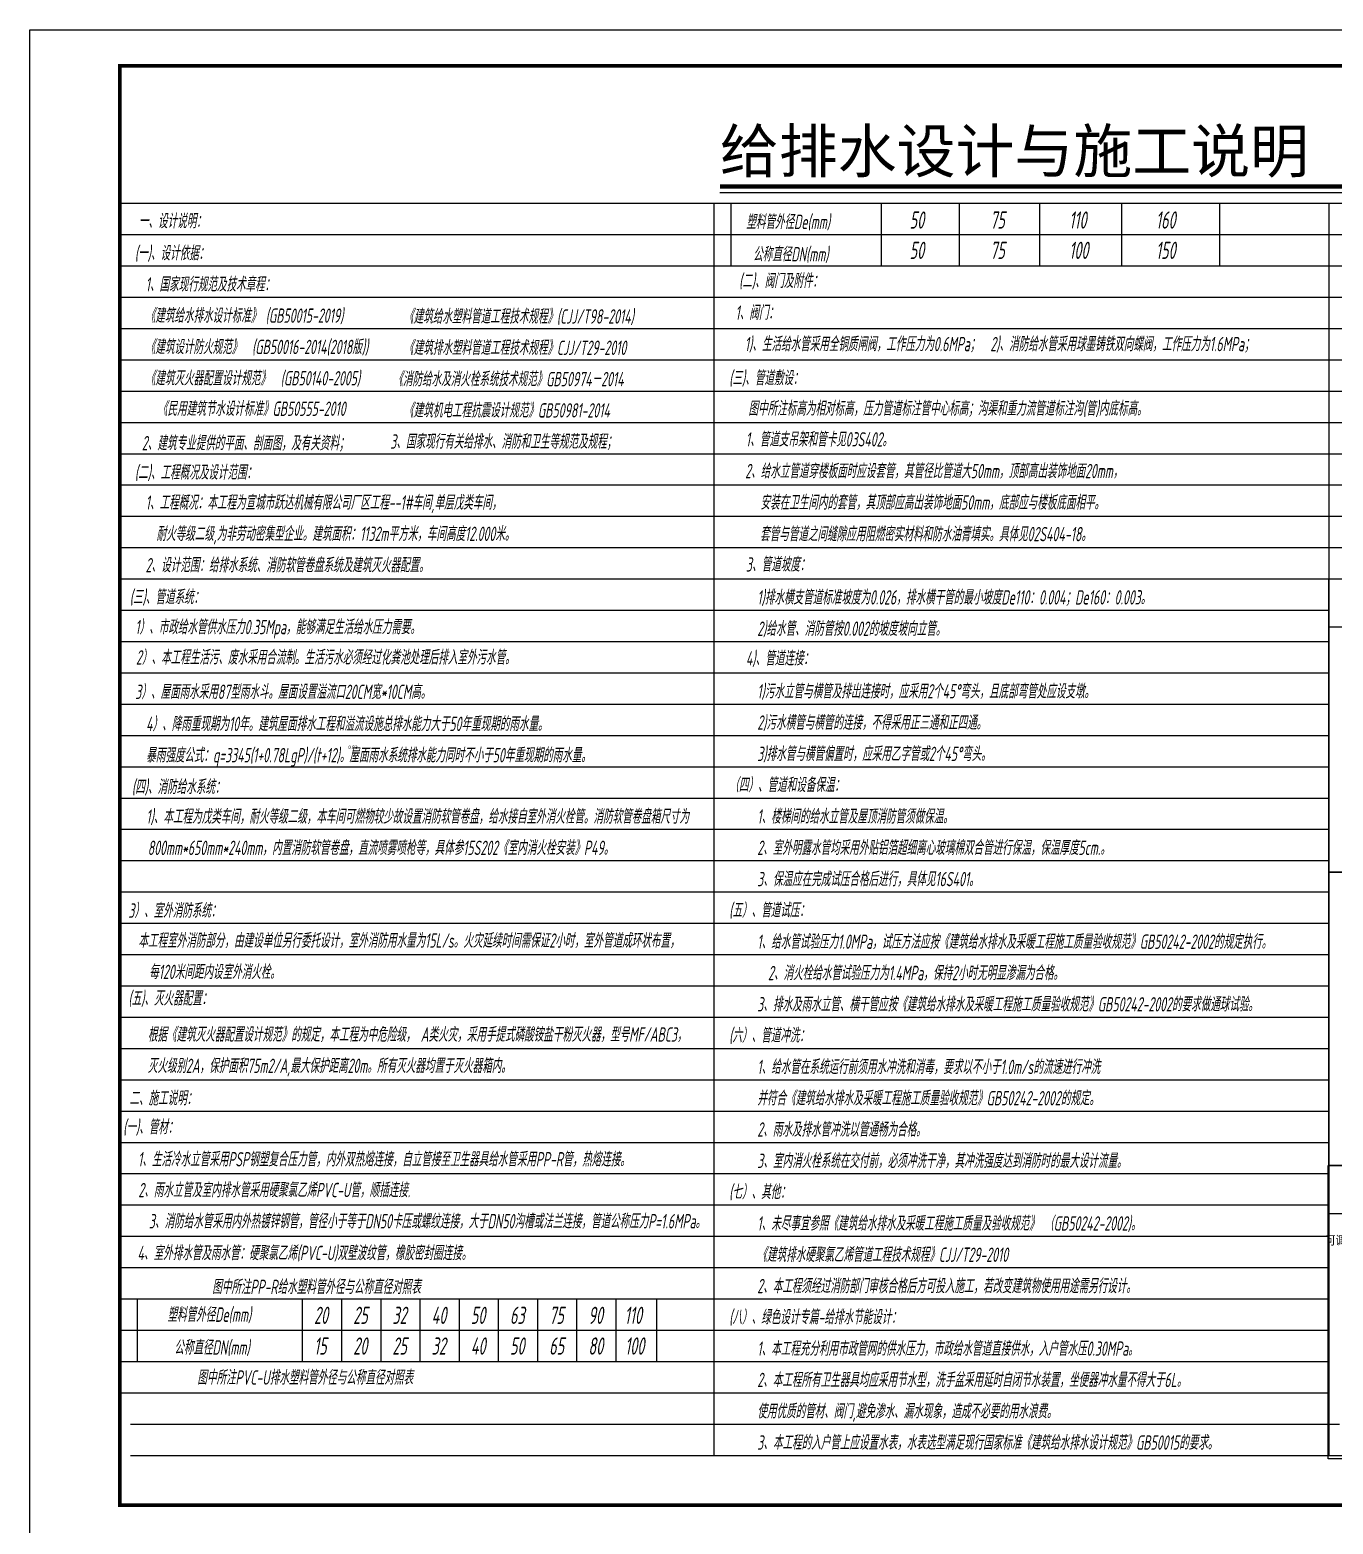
# Model space of a CAD drawing. Extents: x 185245 to 2166646, y -19957 to 815000.
# Drawn here: x 1962998 to 1999209, y 661438 to 702963 of the extents above; entities that cross this region are included whole.
import ezdxf

# ---------------------------------------------------------------- set-up
doc = ezdxf.new("R2010")
doc.units = 0
doc.header["$LTSCALE"] = 1000
doc.header["$MEASUREMENT"] = 0
for name, color, linetype in [('BZ', 8, 'Continuous'), ('DIM_SYMB', 3, 'Continuous'), ('TWT_SYMB', 3, 'Continuous'), ('说明文本', 54, 'Continuous'), ('边框线', 143, 'Continuous')]:
    doc.layers.add(name, color=color, linetype=linetype)
doc.layers.add('说明', color=7, linetype='Continuous', lineweight=13)
doc.styles.add('ATTTXT', font='gbeitc.shx', dxfattribs={"width": 0.7, "bigfont": '0hztxt.shx'})
doc.styles.get("Standard").update_dxf_attribs({"font": 'gbenor.shx', "bigfont": 'gbcbig.shx'})
doc.styles.add('黑体', font='simhei.ttf')

# ---------------------------------------------------------------- blocks, each defined once
blk = doc.blocks.new('gfhhrryyfd')
at = {"layer": 'BZ'}
for p, q in [((3696128, -1740810), (3686300, -1740810)), ((3696112, -1757112), (3686283, -1757112))]:
    blk.add_line(p, q, dxfattribs=at)
at = {"layer": 'DIM_SYMB'}
for points in [[(3686300, -1739469), (3696128, -1739469), (3696128, -1747620), (3686300, -1747620)], [(3686300, -1747620), (3699978, -1747620), (3699978, -1755771), (3686300, -1755771)], [(3686283, -1755771), (3696112, -1755771), (3696112, -1763922), (3686283, -1763922)]]:
    blk.add_lwpolyline(points, close=True, dxfattribs=at)
at = {"insert": (3686219, -1757720), "char_height": 250.91, "attachment_point": 1}
blk.add_mtext('{\\fSimSun|b0|i0|c134|p2;\\W0.8;可调式铰链A}', dxfattribs=at)

msp = doc.modelspace()

# ---------------------------------------------------------------- linework, layer by layer
at = {"color": 0}
for p, q in [((1965498, 698144.4, 0), (2015146.8, 698144.4, 0)), ((1965498, 698144.4, 0), (2015146.8, 698144.4, 0)), ((1965498, 698144.4, 0), (1965498, 663347.7, 0)), ((1981999.6, 698144.4, 0), (1981999.6, 663347.7, 0)), ((1999086.1, 698144.4, 0), (1999086.1, 665087.5, 0)), ((1999086.1, 698144.4, 0), (1999086.1, 663347.7, 0)), ((1965498, 697274.4, 0), (2015146.8, 697274.4, 0)), ((1965498, 697274.4, 0), (2015146.8, 697274.4, 0)), ((1965498, 696404.5, 0), (2015146.8, 696404.5, 0)), ((1965498, 696404.5, 0), (2015146.8, 696404.5, 0)), ((1965498, 695534.6, 0), (2015146.8, 695534.6, 0)), ((1965498, 695534.6, 0), (2015146.8, 695534.6, 0)), ((1965498, 694664.7, 0), (2015146.8, 694664.7, 0)), ((1965498, 694664.7, 0), (2015146.8, 694664.7, 0)), ((1965498, 693794.8, 0), (2015146.8, 693794.8, 0)), ((1965498, 693794.8, 0), (2015146.8, 693794.8, 0)), ((1965498, 692924.9, 0), (2015146.8, 692924.9, 0)), ((1965498, 692924.9, 0), (2015146.8, 692924.9, 0)), ((1965498, 692054.9, 0), (2015146.8, 692054.9, 0)), ((1965498, 692054.9, 0), (2015146.8, 692054.9, 0)), ((1965498, 691185, 0), (2015146.8, 691185, 0)), ((1965498, 691185, 0), (2015146.8, 691185, 0)), ((1965498, 690315.1, 0), (2015146.8, 690315.1, 0)), ((1965498, 690315.1, 0), (2015146.8, 690315.1, 0)), ((1965498, 689445.2, 0), (2015146.8, 689445.2, 0)), ((1965498, 689445.2, 0), (2015146.8, 689445.2, 0)), ((1965498, 688575.3, 0), (2015146.8, 688575.3, 0)), ((1965498, 688575.3, 0), (2015146.8, 688575.3, 0)), ((1965498, 687705.4, 0), (2015146.8, 687705.4, 0)), ((1965498, 687705.4, 0), (2015146.8, 687705.4, 0)), ((1965498, 686835.4, 0), (1999086.1, 686835.4, 0)), ((1965498, 686835.4, 0), (1999086.1, 686835.4, 0)), ((1965498, 685965.5, 0), (1999086.1, 685965.5, 0)), ((1965498, 685965.5, 0), (1999086.1, 685965.5, 0)), ((1965498, 685095.6, 0), (1999086.1, 685095.6, 0)), ((1965498, 685095.6, 0), (1999086.1, 685095.6, 0)), ((1965498, 684225.7, 0), (1999086.1, 684225.7, 0)), ((1965498, 684225.7, 0), (1999086.1, 684225.7, 0)), ((1965498, 683355.8, 0), (1999086.1, 683355.8, 0)), ((1965498, 683355.8, 0), (1999086.1, 683355.8, 0)), ((1965498, 682485.9, 0), (1999086.1, 682485.9, 0)), ((1965498, 682485.9, 0), (1999086.1, 682485.9, 0)), ((1965498, 681615.9, 0), (1999086.1, 681615.9, 0)), ((1965498, 681615.9, 0), (1999086.1, 681615.9, 0)), ((1965498, 680746, 0), (1999086.1, 680746, 0)), ((1965498, 680746, 0), (1999086.1, 680746, 0)), ((1965498, 679876.1, 0), (1999086.1, 679876.1, 0)), ((1965498, 679876.1, 0), (1999086.1, 679876.1, 0)), ((1965498, 679006.2, 0), (1999086.1, 679006.2, 0)), ((1965498, 679006.2, 0), (1999086.1, 679006.2, 0)), ((1965498, 678136.3, 0), (1999086.1, 678136.3, 0)), ((1965498, 678136.3, 0), (1999086.1, 678136.3, 0)), ((1965498, 677266.4, 0), (1999086.1, 677266.4, 0)), ((1965498, 677266.4, 0), (1999086.1, 677266.4, 0)), ((1965498, 676396.5, 0), (1999086.1, 676396.5, 0)), ((1965498, 676396.5, 0), (1999086.1, 676396.5, 0)), ((1965498, 675526.5, 0), (1999086.1, 675526.5, 0)), ((1965498, 675526.5, 0), (1999086.1, 675526.5, 0)), ((1965498, 674656.6, 0), (1999086.1, 674656.6, 0)), ((1965498, 674656.6, 0), (1999086.1, 674656.6, 0)), ((1965498, 673786.7, 0), (1999086.1, 673786.7, 0)), ((1965498, 673786.7, 0), (1999086.1, 673786.7, 0)), ((1965498, 672916.8, 0), (1999086.1, 672916.8, 0)), ((1965498, 672916.8, 0), (1999086.1, 672916.8, 0)), ((1965498, 672046.9, 0), (1999086.1, 672046.9, 0)), ((1965498, 672046.9, 0), (1999086.1, 672046.9, 0)), ((1965498, 671177, 0), (1999086.1, 671177, 0)), ((1965498, 671177, 0), (1999086.1, 671177, 0)), ((1965498, 670307, 0), (1999086.1, 670307, 0)), ((1965498, 670307, 0), (1999086.1, 670307, 0)), ((1965498, 669437.1, 0), (1999086.1, 669437.1, 0)), ((1965498, 669437.1, 0), (1999086.1, 669437.1, 0)), ((1965498, 668567.2, 0), (1999086.1, 668567.2, 0)), ((1965498, 668567.2, 0), (1999086.1, 668567.2, 0)), ((1965498, 667697.3, 0), (1999086.1, 667697.3, 0)), ((1965498, 667697.3, 0), (1999086.1, 667697.3, 0)), ((1965977.6, 667697.3, 0), (1965977.6, 665957.5, 0)), ((1965498, 666827.4, 0), (1999086.1, 666827.4, 0)), ((1965498, 666827.4, 0), (1999086.1, 666827.4, 0)), ((1965498, 665957.5, 0), (1999086.1, 665957.5, 0)), ((1965498, 665957.5, 0), (1999086.1, 665957.5, 0)), ((1965498, 665087.5, 0), (1999086.1, 665087.5, 0)), ((1965498, 665087.5, 0), (1999086.1, 665087.5, 0)), ((1965798, 664217.6, 0), (1999386.1, 664217.6, 0)), ((1965798, 663347.7, 0), (2015446.8, 663347.7, 0))]:
    msp.add_line(p, q, dxfattribs=at)
at = {"color": 3, "elevation": 0}
msp.add_lwpolyline([(1962998, 660962.7), (1962998, 702962.7), (2022398, 702962.7), (2022398, 660962.7)], close=True, dxfattribs=at)
at = {"const_width": 100, "elevation": 0}
msp.add_lwpolyline([(1965498, 661962.7), (2021398, 661962.7), (2021398, 701962.7), (1965498, 701962.7)], close=True, dxfattribs=at)
at = {"layer": 'TWT_SYMB', "color": 2}
for p, q in [((1982474.4, 698144.4, 0), (1982474.4, 696404.5, 0)), ((1986651.3, 698144.4, 0), (1986651.3, 696404.5, 0)), ((1988814.9, 698144.4, 0), (1988814.9, 696404.5, 0)), ((1991046.4, 698144.4, 0), (1991046.4, 696404.5, 0)), ((1993330.9, 698144.4, 0), (1993330.9, 696404.5, 0)), ((1996051, 698144.4, 0), (1996051, 696404.5, 0)), ((1970567.6, 667697.3, 0), (1970567.6, 665957.5, 0)), ((1971656.4, 667697.3, 0), (1971656.4, 665957.5, 0)), ((1972745.3, 667697.3, 0), (1972745.3, 665957.5, 0)), ((1973834.1, 667697.3, 0), (1973834.1, 665957.5, 0)), ((1974923, 667697.3, 0), (1974923, 665957.5, 0)), ((1976011.8, 667697.3, 0), (1976011.8, 665957.5, 0)), ((1977100.7, 667697.3, 0), (1977100.7, 665957.5, 0)), ((1978189.5, 667697.3, 0), (1978189.5, 665957.5, 0)), ((1979278.3, 667697.3, 0), (1979278.3, 665957.5, 0)), ((1980404.2, 667697.3, 0), (1980404.2, 665957.5, 0))]:
    msp.add_line(p, q, dxfattribs=at)
at = {"layer": '边框线', "color": 0, "const_width": 120, "elevation": 0}
msp.add_lwpolyline([(1982170.5, 698608.2), (1999661.1, 698608.2)], dxfattribs=at)
at = {"layer": '边框线', "color": 0, "elevation": 0}
msp.add_lwpolyline([(1982170.5, 698440.2), (1999661.1, 698440.2)], dxfattribs=at)

# ---------------------------------------------------------------- block references
at = {"lineweight": -3, "xscale": 0.9999959468841553, "yscale": 0.9999959506094456, "zscale": 0.9999959495959999}
msp.add_blockref('gfhhrryyfd', (-1687199, 2427167.7, 0), dxfattribs=at)

# ---------------------------------------------------------------- texts
at = {"layer": 'TWT_SYMB', "color": 3, "style": 'ATTTXT', "width": 0.7}
for s, p in [('一、设计说明：', (1966022.8, 697449.5, 0)), ('二、施工说明：', (1965759.5, 673074.3, 0))]:
    msp.add_text(s, height=399.27, dxfattribs=at).set_placement(p)
at = {"layer": 'TWT_SYMB', "color": 2, "style": 'ATTTXT', "width": 0.7}
for s, height, p in [('塑料管外径De(mm)', 399.271, (1982899.9, 697427.9, 0)), ('50', 479.13, (1987441.8, 697438.8, 0)), ('75', 479.13, (1989678.5, 697438.8, 0)), ('110', 479.13, (1991874.2, 697438.8, 0)), ('160', 479.13, (1994285.2, 697438.8, 0)), ('公称直径DN(mm)', 399.27, (1983090.1, 696527.1, 0)), ('50', 479.13, (1987441.8, 696596.6, 0)), ('75', 479.13, (1989678.5, 696596.6, 0)), ('100', 479.13, (1991874.2, 696596.6, 0)), ('150', 479.13, (1994285.2, 696596.6, 0)), ('1、国家现行规范及技术章程：', 399.271, (1966211.8, 695691.6, 0)), ('《建筑给水排水设计标准》 (GB50015-2019)', 399.271, (1966211.8, 694821.7, 0)), ('《建筑给水塑料管道工程技术规程》(CJJ/T98-2014)', 399.271, (1973392.8, 694798.8, 0)), ('1、阀门：', 399.27, (1982599.8, 694904.8, 0)), ('《建筑设计防火规范》  (GB50016-2014(2018版))', 399.271, (1966211.8, 693951.8, 0)), ('《建筑排水塑料管道工程技术规程》CJJ/T29-2010', 399.271, (1973392.8, 693928.8, 0)), ('1)、生活给水管采用全铜质闸阀，工作压力为0.6MPa；  2)、消防给水管采用球墨铸铁双向蝶阀，工作压力为1.6MPa；', 399.271, (1982860.5, 694031.9, 0)), ('《建筑灭火器配置设计规范》  (GB50140-2005)', 399.271, (1966211.8, 693081.9, 0)), ('《消防给水及消火栓系统技术规范》GB50974－2014', 399.271, (1973092.8, 693058.9, 0)), ('《民用建筑节水设计标准》GB50555-2010', 399.271, (1966551.2, 692235, 0)), ('图中所注标高为相对标高，压力管道标注管中心标高；沟渠和重力流管道标注沟(管)内底标高。', 399.271, (1982960.3, 692241.7, 0)), ('《建筑机电工程抗震设计规范》GB50981-2014', 399.271, (1973392.8, 692189, 0)), ('1、管道支吊架和管卡见03S402。', 399.271, (1982889.3, 691383.8, 0)), ('2、建筑专业提供的平面、剖面图，及有关资料；', 399.271, (1966107.2, 691279.4, 0)), ('3、国家现行有关给排水、消防和卫生等规范及规程；', 399.271, (1973010.6, 691323.2, 0)), ('2、给水立管道穿楼板面时应设套管，其管径比管道大50mm，顶部高出装饰地面20mm，', 399.271, (1982870.9, 690503.2, 0)), ('安装在卫生间内的套管，其顶部应高出装饰地面50mm，底部应与楼板底面相平。', 399.271, (1983294.6, 689630, 0)), ('套管与管道之间缝隙应用阻燃密实材料和防水油膏填实。具体见02S404-18。', 399.271, (1983283.9, 688750.7, 0)), ('2、设计范围：给排水系统、消防软管卷盘系统及建筑灭火器配置。', 399.271, (1966211.8, 687888.6, 0)), ('3、管道坡度：', 399.27, (1982892.3, 687908.4, 0)), ('1)排水横支管道标准坡度为0.026，排水横干管的最小坡度De110：0.004；De160：0.003。', 399.271, (1983207.3, 686993, 0)), ('1）、市政给水管供水压力0.35Mpa，能够满足生活给水压力需要。', 399.271, (1965923.8, 686168.6, 0)), ('2)给水管、消防管按0.002的坡度坡向立管。', 399.271, (1983207.3, 686123.1, 0)), ('2）、本工程生活污、废水采用合流制。生活污水必须经过化粪池处理后排入室外污水管。', 399.271, (1965946.9, 685325.9, 0)), ('4)、管道连接：', 399.27, (1982892.3, 685298.7, 0)), ('3）、屋面雨水采用87型雨水斗。屋面设置溢流口20CM宽*10CM高。', 399.271, (1965924.8, 684368.2, 0)), ('1)污水立管与横管及排出连接时，应采用2个45%%D弯头，且底部弯管处应设支墩。', 399.271, (1983207.3, 684383.2, 0)), ('4）、降雨重现期为10年。建筑屋面排水工程和溢流设施总排水能力大于50年重现期的雨水量。', 399.271, (1966224.8, 683476.6, 0)), ('2)污水横管与横管的连接，不得采用正三通和正四通。', 399.271, (1983207.3, 683513.3, 0)), ('3)排水管与横管偏置时，应采用乙字管或2个45%%D弯头。', 399.271, (1983207.3, 682643.4, 0)), ('暴雨强度公式：q=3345(1+0.78LgP)/(t+12)。屋面雨水系统排水能力同时不小于50年重现期的雨水量。', 399.271, (1966224.8, 682606.7, 0)), ('1、楼梯间的给水立管及屋顶消防管须做保温。', 399.271, (1983207.3, 680903.6, 0)), ('2、室外明露水管均采用外贴铝箔超细离心玻璃棉双合管进行保温，保温厚度5cm.。', 399.271, (1983207.3, 680033.6, 0)), ('3、保温应在完成试压合格后进行，具体见16S401。', 399.271, (1983207.3, 679163.7, 0)), ('本工程室外消防部分，由建设单位另行委托设计，室外消防用水量为15L/s。火灾延续时间需保证2小时，室外管道成环状布置，', 399.271, (1966009.7, 677454, 0)), ('1、给水管试验压力1.0MPa，试压方法应按《建筑给水排水及采暖工程施工质量验收规范》GB50242-2002的规定执行。', 399.271, (1983207.3, 677423.9, 0)), ('每120米间距内设室外消火栓。', 399.271, (1966309.7, 676584.1, 0)), ('2、消火栓给水管试验压力为1.4MPa，保持2小时无明显渗漏为合格。', 399.271, (1983507.3, 676554, 0)), ('3、排水及雨水立管、横干管应按《建筑给水排水及采暖工程施工质量验收规范》GB50242-2002的要求做通球试验。', 399.271, (1983207.3, 675684.1, 0)), ('根据《建筑灭火器配置设计规范》的规定，本工程为中危险级， A类火灾，采用手提式磷酸铵盐干粉灭火器，型号MF/ABC3，', 399.271, (1966270.9, 674844.2, 0)), ('·', 399.3, (1966664.4, 674905.2, 0)), ('灭火级别2A，保护面积75m2/A,最大保护距离20m。所有灭火器均置于灭火器箱内。', 399.271, (1966270.9, 673974.3, 0)), ('1、给水管在系统运行前须用水冲洗和消毒，要求以不小于1.0m/s的流速进行冲洗', 399.271, (1983207.3, 673944.2, 0)), ('并符合《建筑给水排水及采暖工程施工质量验收规范》GB50242-2002的规定。', 399.271, (1983207.3, 673074.3, 0)), ('2、雨水及排水管冲洗以管通畅为合格。', 399.271, (1983207.3, 672204.4, 0)), ('1、生活冷水立管采用PSP钢塑复合压力管，内外双热熔连接，自立管接至卫生器具给水管采用PP-R管，热熔连接。', 399.271, (1966000.2, 671377, 0)), ('3、室内消火栓系统在交付前，必须冲洗干净，其冲洗强度达到消防时的最大设计流量。', 399.271, (1983207.3, 671334.5, 0)), ('2、雨水立管及室内排水管采用硬聚氯乙烯PVC-U管，顺插连接.', 399.271, (1966010.3, 670522, 0)), ('3、消防给水管采用内外热镀锌钢管，管径小于等于DN50卡压或螺纹连接，大于DN50沟槽或法兰连接，管道公称压力P=1.6MPa。', 399.271, (1966303, 669655.1, 0)), ('1、未尽事宜参照《建筑给水排水及采暖工程施工质量及验收规范》 （GB50242-2002)。', 399.271, (1983207.3, 669594.6, 0)), ('4、室外排水管及雨水管：硬聚氯乙烯(PVC-U)双壁波纹管，橡胶密封圈连接。', 399.271, (1965987.3, 668772.6, 0)), ('《建筑排水硬聚氯乙烯管道工程技术规程》CJJ/T29-2010', 399.271, (1983207.3, 668724.7, 0)), ('图中所注PP-R给水塑料管外径与公称直径对照表', 399.271, (1968061.9, 667830.6, 0)), ('2、本工程须经过消防部门审核合格后方可投入施工，若改变建筑物使用用途需另行设计。 ', 399.271, (1983207.3, 667854.8, 0)), ('塑料管外径De(mm)', 399.271, (1966816.1, 667059.1, 0)), ('20', 479.13, (1970892.9, 667000.5, 0)), ('25', 479.13, (1971981.7, 667000.5, 0)), ('32', 479.13, (1973070.5, 667000.5, 0)), ('40', 479.13, (1974159.4, 667000.5, 0)), ('50', 479.13, (1975248.2, 667000.5, 0)), ('63', 479.13, (1976337.1, 667000.5, 0)), ('75', 479.13, (1977425.9, 667000.5, 0)), ('90', 479.13, (1978514.8, 667000.5, 0)), ('110', 479.13, (1979522.6, 667000.5, 0)), ('公称直径DN(mm)', 399.27, (1967006.3, 666147, 0)), ('15', 479.13, (1970892.9, 666147, 0)), ('20', 479.13, (1971981.7, 666147, 0)), ('25', 479.13, (1973070.5, 666147, 0)), ('32', 479.13, (1974159.4, 666147, 0)), ('40', 479.13, (1975248.2, 666147, 0)), ('50', 479.13, (1976337.1, 666147, 0)), ('65', 479.13, (1977425.9, 666147, 0)), ('80', 479.13, (1978514.8, 666147, 0)), ('100', 479.13, (1979534, 666147, 0)), ('1、本工程充分利用市政管网的供水压力，市政给水管道直接供水，入户管水压0.30MPa。', 399.271, (1983207.3, 666115, 0)), ('图中所注PVC-U排水塑料管外径与公称直径对照表', 399.271, (1967648.1, 665312.7, 0)), ('2、本工程所有卫生器具均应采用节水型，洗手盆采用延时自闭节水装置，坐便器冲水量不得大于6L。', 399.271, (1983207.3, 665245.1, 0)), ('使用优质的管材、阀门,避免渗水、漏水现象，造成不必要的用水浪费。', 399.271, (1983207.3, 664375.2, 0)), ('3、本工程的入户管上应设置水表，水表选型满足现行国家标准《建筑给水排水设计规范》GB50015的要求。', 399.271, (1983207.3, 663505.2, 0))]:
    msp.add_text(s, height=height, dxfattribs=at).set_placement(p)
at = {"layer": 'TWT_SYMB', "color": 4, "style": 'ATTTXT', "width": 0.7}
for s, height, p in [('(一)、设计依据：', 399.27, (1965914.8, 696559.7, 0)), ('(二)、阀门及附件：', 399.27, (1982702.6, 695787.7, 0)), ('(三)、管道敷设：', 399.27, (1982427.5, 693088.4, 0)), ('(二)、工程概况及设计范围：', 399.271, (1965914.8, 690464.5, 0)), ('(三)、管道系统：', 399.27, (1965772.7, 687002.3, 0)), ('(四)、消防给水系统：', 399.271, (1965832.4, 681725.1, 0)), ('（四）、管道和设备保温：', 399.271, (1982427.5, 681779.5, 0)), ('3）、室外消防系统：', 399.27, (1965733.3, 678288, 0)), ('(五）、管道试压：', 399.27, (1982427.5, 678299.9, 0)), ('(五)、灭火器配置：', 399.27, (1965733.3, 675849.4, 0)), ('(六）、管道冲洗：', 399.27, (1982427.5, 674820.2, 0)), ('(一)、管材：', 399.27, (1965588.3, 672273.3, 0)), ('(七）、其他：', 399.27, (1982427.5, 670470.6, 0)), ('(八）、绿色设计专篇-给排水节能设计：', 399.271, (1982427.5, 666990.9, 0))]:
    msp.add_text(s, height=height, dxfattribs=at).set_placement(p)
at = {"layer": 'TWT_SYMB', "color": 1, "style": 'ATTTXT', "width": 0.7}
for s, p in [('1、工程概况：本工程为宣城市跃达机械有限公司厂区工程--1#车间,单层戊类车间，', (1966211.8, 689628.5, 0)), ('耐火等级二级,为非劳动密集型企业。建筑面积：1132m平方米，车间高度12.000米。 ', (1966511.8, 688758.6, 0)), ('1)、本工程为戊类车间，耐火等级二级，本车间可燃物较少故设置消防软管卷盘，给水接自室外消火栓管。消防软管卷盘箱尺寸为', (1966229.9, 680901.9, 0)), ('800mm*650mm*240mm，内置消防软管卷盘，直流喷雾喷枪等，具体参15S202《室内消火栓安装》P49。', (1966271.1, 680032, 0))]:
    msp.add_text(s, height=399.271, dxfattribs=at).set_placement(p)
at = {"layer": '说明', "color": 0, "style": '黑体'}
msp.add_text('给排水设计与施工说明', height=1200, dxfattribs=at).set_placement((1982170.5, 698996.6, 0))
at = {"layer": '说明文本'}
msp.add_text('0.83', height=100, dxfattribs=at).set_placement((1971843.4, 682976.2, 0))

doc.saveas('drawing.dxf')
